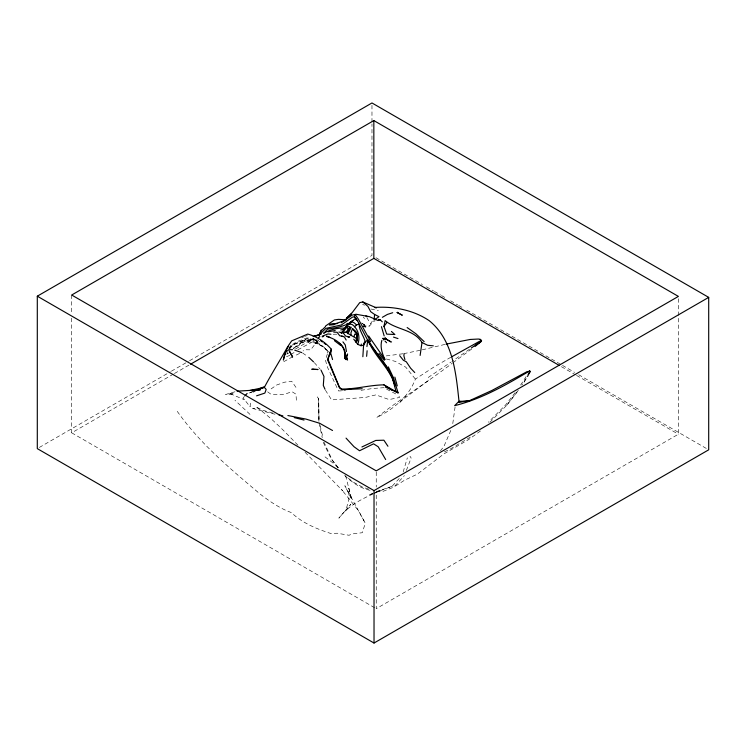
<?xml version="1.0" encoding="UTF-8"?>
<svg xmlns="http://www.w3.org/2000/svg" width="746" height="746" viewBox="0 0 746 746"><rect width="100%" height="100%" fill="white"/><g stroke="black" fill="none" stroke-linecap="round" stroke-linejoin="round"><path stroke-width="0.56" stroke-dasharray="3.73 2.8" d="M275.022 414.235L252.997 408.575L250.078 406.794L250.6 401.227M455.079 406.98L452.552 425.229M327.485 352.979L327.764 351.086C322.477 344.96 314.905 340.055 307.11 337.863L296.656 341.78L292.18 344.652L289.513 349.072M403.185 471.957L407.344 457.811M450.826 430.386L443.851 446.556L440.438 450.77M372.851 494.094C360.066 499.671 347.328 506.758 338.861 518.162L350.825 504.221L345.808 510.796L348.904 499.149L348.83 488.22L351.646 499.288L344.866 485.73L365.26 523.188L362.342 532.719L351.972 533.968L349.053 535.264L337.005 533.194L331.942 533.856C317.339 529.175 302.596 523.356 291.36 512.586C279.89 508.464 269.875 501.498 260.13 494.057C230.048 468.619 199.126 442.919 176.522 410.291M406.365 470.437L411.158 457.988L409.992 456.235M327.335 353.93L325.461 360.215L327.466 367.237L336.772 387.239L338.619 390.969L345.491 390.662M318.355 340.363L317.47 342.339L318.094 344.027L319.754 341.239M366.053 325.806L365.661 326.123L361.474 322.766L365.661 326.123L367.209 326.049M286.977 354.042L287.993 352.056M288.963 348.513L292.162 343.151M450.845 357.25L434.349 366.734L415.391 379.08C408.547 397.18 393.329 409.097 376.655 417.629C400.956 398.42 427.551 382.185 452.169 363.302M317.209 339.048L316.201 340.791L316.509 342.19L318.29 341.808M524.037 382.316L527.068 377.327M526.163 376.506L519.859 386.214M526.144 378.362L521.818 385.132M489.842 422.32L506.73 405.302L518.349 390.27M318.178 340.167L310.662 349.837L304.75 349.753L303.044 350.974M515.16 392.657L505.602 404.947L488.36 422.264M506.73 405.302L517.127 391.92M362.575 326.45L365.419 327.084L369.578 325.918L373.41 321.526L375.247 320.761M316.509 342.19L316.733 340.502M244.455 396.415L243.121 397.898L250.078 406.794M374.063 493.041L392.079 486.308L399.884 477.776M376.525 491.157L381.971 491.791L393.916 487.073L404.379 475.622M289.728 348.382L293.439 344.419L304.928 339.803C314.933 340.39 323.223 346.088 330.096 353.072L325.303 348.82M288.861 349.268L293.439 344.419L311.026 337.024M399.735 402.681L402.784 399.623L430.591 378.931M372.301 321.162L370.464 323.727L365.857 315.94M471.733 348.969L453.083 362.649M469.56 349.231L451.908 361.484M288.655 347.906C299.733 338.936 316.919 339.952 326.944 350.284M295.547 348.96L312.415 339.122L316.537 340.614L317.47 342.339C309.786 333.518 301.132 345.808 293.495 348.205M480.471 430.983L468.507 439.646L443.898 453.922L417.275 474.186L404.388 480.303L393.916 487.073M313.618 338.442L308.117 342.405L313.684 338.544M470.353 437.1L450.379 448.98L442.359 452.897M299.631 353.418L294.101 356.103M291.015 354.648L295.267 351.636M271.096 388.918L276.719 384.992L284.664 382.166L291.705 381.243L296.003 387.444M428.195 377.495L450.948 362.118M283.797 361.67L293.15 356.467M39.314 447.46L170.358 371.797M171.366 371.219L188.505 361.325M189.512 360.738L371.974 255.402L371.974 123.911M71.691 318.178L71.691 432.829L173.417 374.1M174.424 373.513L189.531 364.794M678.394 298.726L678.394 434.219L376.245 608.661L376.245 491.698M297.813 349.827L312.341 341.957L318.094 344.027M373.867 493.628L379.975 490.775L373.867 493.097M301.766 337.761L304.34 336.586M252.596 391.594L248.511 393.301L252.735 391.715M286.492 356.681L290.166 355.255M372.841 493.479L368.766 495.027L373.009 493.442M286.781 354.005L288.618 353.324M392.079 486.308L380.246 490.383L378.119 490.197M314.085 338.507L306.811 340.418L314.56 339.318L316.201 340.791L316.145 338.852M234.99 391.771L225.6 394.503L234.253 393.795L227.166 393.907M305.198 336.194L307.352 335.616M368.813 326.105L369.578 325.918M444.942 344.41L422.292 349.809M420.119 350.322L403.987 353.595M402.933 353.763L385.225 356.047M361.055 390.307L372.487 388.507L383.798 387.687L397.254 394.718M336.912 334.199L331.662 334.273M252.997 408.575L254.843 408.705M370.93 309.003L378.334 310.625M370.025 490.281C360.337 488.378 351.646 482.103 344.633 475.426M362.472 326.356L365.307 326.711M310.289 339.048L316.537 340.614M386.325 358.966L395.296 361.381L405.749 367.172L415.391 379.08M272.84 413.079L262.825 410.263L255.701 406.766C272.131 418.012 285.709 432.699 299.556 446.854M368.645 489.134L362.873 487.297L353.763 482.392L346.032 476.526M230.094 393.664L244.39 399.763M315.381 339.458L314.56 339.318M302.634 353.007L307.949 356.691M362.584 304.228L364.486 305.291M376.003 257.734L422.376 284.506M426.414 286.837L433.473 290.912M434.48 291.49L440.522 294.978M441.539 295.565L446.574 298.475M450.612 300.806L457.662 304.881M458.669 305.459L462.707 307.79M466.735 310.112L561.505 364.831M562.512 365.409L574.616 372.394M578.644 374.725L708.7 449.81M561.412 366.678L575.53 374.828M576.537 375.406L678.394 434.219M71.691 432.829L375.238 608.074M267.618 391.837L270.947 394.242L284.002 394.401L292.05 391.697L295.975 394.186L296.526 402.495M361.586 322.906L365.736 325.974M325.023 456.86L335.215 464.702L339.878 469.262M363.05 325.237L365.419 327.084M363.787 324.501L364.43 325.051M249.994 414.384L234.962 400.257M305.049 452.235L342.731 490.877L341.426 489.357L358.388 510.534L365.26 523.188M314.28 362.621L320.258 369.261M363.265 317.05L364.57 318.589M338.386 467.845L332.166 459.918L324.109 442.387M338.097 467.901L331.187 458.976L323.186 442.219M317.227 396.853L318.673 398.774L318.915 421.9L318.673 398.774L319.055 421.014M325.433 390.195L331.56 399.884L365.391 397.45L375.872 394.876L389.067 399.558L399.483 397.478L397.86 393.207M345.612 475.715L351.646 499.288M320.118 425.518L323.046 437.893M319.157 423.029L322.235 437.706M376.245 472.013L376.245 487.063M371.974 105.298L371.974 122.754M71.691 295.015L71.691 313.544M302.596 341.631L295.63 346.899L305.673 339.533L302.596 341.631M296.293 346.564L293.523 348.354L296.293 346.564"/><path stroke-width="1.12" d="M366.929 346.564L367.815 339.7L363.675 343.561L362.854 356.719M404.118 353.697L403.875 355.833L404.901 359.581M471.313 347.99L480.965 341.435L480.601 339.654L478.484 339.029L470.222 339.458L446.015 344.148M366.622 356.346L367.116 350.732M374.091 320.081L374.604 314.467L370.697 311.697L367.909 306.392L362.808 301.944L359.731 302.634L352.55 312.173L346.284 318.728L351.664 313.712L346.386 318.439M420.129 355.441L421.994 342.479C413.881 329.275 396.042 329.872 385.132 320.603L383.957 326.384L386.698 334.124L394.867 334.516L391.426 331.448M479.995 339.16L481.543 340.549L481.412 341.342L475.071 346.47M353.744 339.178L357.744 344.354L361.036 345.715L361.344 344.083M285.252 354.238L285.671 352.121L288.842 349.715L292.516 349.678M355.851 342.218L357.241 333.686L355.786 331.373L352.476 328.566L350.9 333.005L351.254 335.439L356.625 338.507L357.185 341.155L357.241 333.686M284.496 354.676L283.359 360.066L285.671 352.121M341.612 333.406L341.948 331.802M391.538 342.013L385.878 339.066L385.067 337.472M363.675 343.561L365.372 341.789L363.927 345.016L361.036 345.715M381.849 340.381C379.882 346.834 382.222 353.725 385.001 359.591L368.645 335.961M362.808 301.944L376.394 307.856L374.809 307.455C393.58 306.149 413.526 310.01 429.295 320.733C453.055 340.092 455.965 372.841 459.004 401.264L454.668 405.647C481.767 398.979 505.984 384.964 529.651 370.949L530.164 371.387L527.515 376.469M349.977 326.99L346.265 331.933L343.747 332.641L344.223 330.413L346.937 327.13L348.223 326.58L349.977 326.99L347.897 331.121L346.116 332.175L351.254 335.439M285.047 353.054L288.693 345.193L291.677 340.866L307.744 334.077C316.901 336.521 325.07 342.032 331.271 349.137L327.485 359.619L339.551 387.948L341.994 389.766L362.174 388.731M357.744 344.354C360.439 337.416 358.416 329.256 352.42 324.669L349.995 323.904C346.536 325.564 343.626 328.576 342.451 332.25M353.921 336.539L354.863 334.115L357.278 335.019L352.476 328.566M318.99 335.803L321.274 330.03M320.855 334.488L321.666 332.539L325.853 328.38L341.379 324.958L352.392 317.181L354.387 316.77L356.318 318.654M319.129 335.038L320.789 331.28L325.452 326.636M351.31 327.205L347.897 333.826M345.706 357.838L347.599 353.968L346.769 356.998L347.44 358.667L345.808 359.581M528.149 374.445L530.164 371.387M287.872 346.321C280.421 359.852 272.029 372.916 264.839 386.475L258.713 389.039M349.995 323.904L351.403 321.629L353.212 320.332L350.219 322.309L345.92 326.925M383.957 326.384L387.015 322.403M347.934 331.737L349.016 330.394L346.937 327.13M528.709 371.611L529.651 370.949M323.988 333.117L327.447 329.191C337.295 327.298 347.235 326.468 354.826 318.934L357.576 320.687M245.117 395.669L247.122 393.45M318.533 337.817L319.866 336.577M354.499 326.757L356.597 324.911L359.096 324.072C359.162 330.739 363.768 335.812 365.316 342.004M476.051 344.969L480.965 341.435M374.902 319.512L378.987 316.668L374.604 314.467M325.629 325.946L334.413 319.95L338.488 319.353L346.312 319.838M253.37 391.883L256.447 390.102M37.3 296.19L371.974 102.967L708.7 297.374L708.7 449.81L374.026 643.033L37.3 448.626L37.3 296.19L374.026 490.598L708.7 297.374M373.839 120.572L71.691 295.015L376.245 470.847L678.394 296.404L373.839 120.572L373.839 258.386L559.397 365.512M190.538 364.216L373.839 258.386M382.362 317.32L387.379 314.43L392.694 312.723M451.806 356.709L479.734 341.183M361.913 446.975L375.779 440.438L383.892 440.205L387.939 446.267M341.286 322.776L352.149 315.129L356.112 314.271L369.326 316.64L378.035 320.528L380.18 319.857L382.325 321.862M322.281 336.148L327.914 333.966L330.926 334.236M344.643 320.584L334.581 323.997L329.993 324.389L337.724 323.475M346.247 359.236L347.44 358.667M468.675 401.022L491.903 390.466L527.217 371.564M323.643 333.136C330.347 329.583 337.891 327.587 345.51 328.231M260.121 388.946L264.336 387.361L266.182 389.431L264.858 393.086L256.587 395.828M313.348 336.521L318.84 334.861M348.102 337.434L349.688 336.968L345.622 336.092L343.188 332.865L340.866 332.847M322.169 336.866L323.699 336.427M313.283 336.577L319.521 334.945M315.026 335.859L320.109 334.637M249.779 390.494L264.336 387.361M340.763 329.956L343.813 329.359M328.053 331.867L335.215 330.497M470.67 400.49L458.771 402.01L467.733 401.311L459.004 401.264M237.079 391.165L260.345 389.785L253.398 390.559M481.002 340.605L481.543 340.549M329.266 325.079L334.059 324.724M388.321 366.883L393.487 377.83L398.084 392.797L383.873 384.861C369.624 385.048 355.721 389.253 341.463 389.02L339.421 387.211L328.249 359.964C327.876 355.926 332.175 353.1 331.271 349.137M333.714 332.119L337.099 332.287L339.7 335.7L344.363 336.903L346.163 340.027M433.323 345.836L427.579 345.267L421.994 342.479M385.878 339.066L385.281 338.498L385.999 338.572M346.983 323.438L349.119 323.689M326.897 336.651C334.693 338.442 343.346 343.953 344.661 352.532M338.898 332.063L341.398 332.511M287.881 415.531L306.028 419.103L319.605 423.252L332.53 430.498M294.735 350.163L301.72 352.588M294.288 417.62L304.042 420.063M378.474 356.858L380.721 357.465M378.399 319.363L380.18 319.857M278.398 414.636L282.855 415.886M341.733 335.98L343.393 336.493M393.496 337.099L397.963 338.563M365.857 315.94L367.843 316.649M383.677 339.934L382.968 338.32L384.181 338.777M326.506 336.026L329.769 337.257M346.265 331.933L347.403 332.408M351.403 321.629L354.163 322.813L356.597 324.911M385.281 338.498L390.54 341.873M385.449 387.155L398.084 392.797M346.75 359.376L344.484 358.294L347.608 360.057L345.072 357.213L345.566 358.798M382.968 338.32L385.123 339.374M383.873 384.861L392.564 390.419M334.432 340.68L340.558 345.37M407.148 327.55L415.895 333.751L424.166 341.649M320.78 340.81L322.44 342.004M324.09 343.197L325.75 344.4M308.816 357.399L313.534 361.857M338.675 342.899C343.664 345.976 346.107 351.907 345.212 357.642L344.549 352.243L345.696 358.705M385.02 341.081L386.605 342.759M414.748 372.543L410.636 368.207L406.318 361.801L403.362 360.253L399.716 355.693M346.041 438.126L354.024 446.742L359.535 450.752L373.569 443.823L378.203 446.77L385.663 459.527M529.24 371.088L529.893 371.89M378.94 353.436L384.311 360.327M342.927 341.873L345.277 344.978L346.461 351.497M341.463 389.02L341.994 389.766M384.171 335.942L381.448 326.673M370.659 341.575L358.378 319.111L355.217 314.588L354.387 316.77L357.231 320.286L368.888 342.545L386.969 367.489L392.321 377.784L396.126 391.846M391.482 375.089C385.589 362.407 375.163 352.606 368.524 340.446M321.013 370.128L323.96 376.413L323.298 385.412L325.004 389.235M397.627 312.22L397.823 312.686M367.815 339.7C374.352 356.495 390.111 368.17 395.035 385.738M392.545 377L393.534 380.246M330.898 353.781L332.567 359.553M394.867 377.122L397.273 385.906M374.026 490.598L374.026 643.033M313.115 369.261L311.763 369.242L318.057 369.522L313.115 369.261M402.15 315.11L397.124 312.509L402.15 315.11M292.581 356.961L289.364 351.142L292.581 356.961"/></g></svg>
